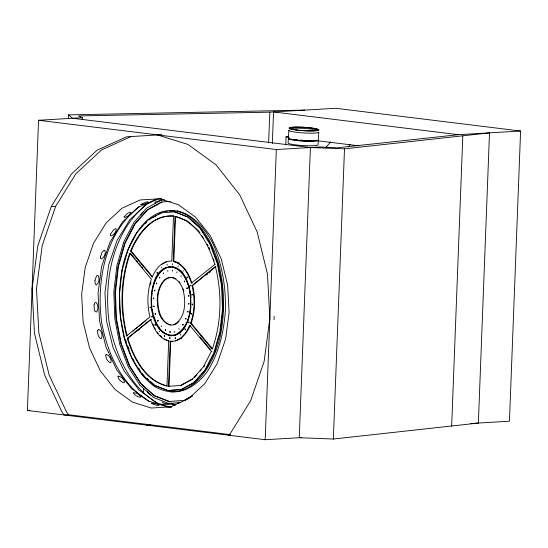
<?xml version="1.0" encoding="UTF-8"?>
<svg xmlns="http://www.w3.org/2000/svg" width="548" height="548" viewBox="0 0 548 548"><rect width="100%" height="100%" fill="white"/><g stroke="black" fill="none" stroke-linecap="round" stroke-linejoin="round"><path stroke-width="0.82" d="M82.323 119.396L82.378 117.69L78.494 115.943L269.808 112.169L335.732 108.285L520.6 131.027L509.455 421.22L475 423.248M301.695 437.564L265.184 439.715L27.4 410.459L38.545 120.272L82.378 117.69M68.336 118.293L68.466 114.881L304.64 110.114M143.288 393.402L143.487 388.32M150.611 319.265C153.502 328.348 158.762 338.445 168.695 341.034L166.969 386.08C144.946 380.6 133.541 358.276 127.259 338.28L151.159 319.265L127.807 338.28C134.089 358.276 145.501 380.6 167.517 386.08M173.497 216.097L171.771 261.143C162.215 260.423 155.529 269.082 152.234 277.055L130.616 251.025C137.788 233.441 152.365 214.241 173.497 216.097L174.045 216.097C152.919 214.241 138.336 233.441 131.164 251.025L130.616 251.025M169.791 338.506L169.832 337.479L169.866 338.5M170.024 332.417L170.065 331.382M172.38 271.082L172.421 270.054M172.62 264.794L172.661 263.766M170.209 341.267L170.757 341.267L169.024 386.313L168.476 386.313L170.209 341.267C179.977 342.247 186.957 333.547 190.293 325.361L189.738 325.361L186.251 332.122L181.217 337.753L175.483 340.89M215.261 264.136L191.362 283.152C188.471 274.069 183.21 263.972 173.278 261.382L175.004 216.337L187.402 220.926M175.559 216.337L173.826 261.382C183.765 263.972 189.019 274.069 191.91 283.152M268.623 142.891L269.808 112.169M272.335 143.528L273.548 111.95L458.423 134.692L520.6 131.027M265.184 439.715L276.336 149.529L320.19 146.946L337.342 147.796L458.423 134.692M285.755 144.569L286.049 136.87L288.419 136.733M310.401 147.522L299.256 437.708L333.348 439.03L478.363 423.049L489.508 132.863L344.5 148.844L310.401 147.522L72.617 118.265L68.466 114.881M333.348 439.03L344.5 148.844M451.655 426.097L462.8 135.911M288.371 138.439L288.097 142.864A15.002 1.733 3.5 0 0 302.475 145.542A15.002 1.733 3.5 0 0 318.018 144.83L318.292 140.404A15.002 1.733 3.5 0 1 300.146 140.925A15.002 1.733 3.5 0 1 289.481 137.918M140.966 215.063L141.802 213.213L143.343 211.912M152.33 289.241L151.275 298.133L151.645 307.161M151.734 296.543L152.104 293.365M152.378 290.974L152.563 289.385M189.923 313.175L190.944 304.318L190.608 295.249L188.937 286.59M190.382 311.565L187.882 321.21M190.663 309.147L190.944 306.736M274.041 319.71L274.178 316.312M164.263 336.362L164.455 335.39M165.4 330.615L165.592 329.643M176.826 272.801L177.018 271.835M177.997 266.876L178.189 265.903M150.303 284.898L151.008 282.453M152.282 289.385C154.426 280.076 159.297 267.458 170.359 266.746M152.789 288.591C154.735 280.096 158.769 270.781 167.435 267.376M187.608 321.217L189.964 313.024M190.581 323.217C194.8 311.148 195.074 297.906 192.026 285.535L215.378 266.52C222.2 293.68 221.625 322.765 212.199 349.24L190.581 323.217L191.129 323.217L212.213 348.59M191.129 323.217C195.348 311.148 195.622 297.906 192.581 285.535L215.933 266.52M158.509 134.856L126.451 136.863L97.126 150.193L71.473 173.983L51.238 206.603L37.791 245.84L32.065 289.022L34.442 333.191L44.751 375.353L62.301 412.623L64.171 414.987L68.589 414.726L230.297 434.619M130.869 136.603L101.544 149.933L75.891 173.723L55.656 206.343L42.217 245.579L36.483 288.762L38.86 332.931L49.169 375.092L66.726 412.363L68.589 414.726M159.215 331.821L159.543 330.971M161.235 326.656L161.564 325.813M180.888 276.459L181.217 275.61M182.909 271.294L183.238 270.452M147.686 391.532L147.919 392.902L151.07 395.087M157.009 272.335C157.31 274.808 157.331 270.554 157.399 273.13M154.57 281.446C157.516 274.144 163.503 266.143 172.298 267.006C181.477 269.198 186.142 278.48 188.718 286.768C192.588 303.119 191.766 326.43 174.819 335.04M159.4 277.178C159.701 279.658 159.721 275.397 159.797 277.973M182.662 324.293C182.957 326.772 182.977 322.512 183.053 325.087M187.683 320.97L184.155 327.889L179.812 332.746L174.867 335.458M184.82 327.149L187.498 321.957M185.053 329.143C185.354 331.615 185.375 327.362 185.443 329.937M211.912 351.391L211.364 351.391L203.383 366.838L192.697 378.784L180.532 385.45M203.938 366.838L204.692 365.365M154.981 325.183C155.221 322.724 154.974 326.868 155.427 324.526M157.714 321.135C157.954 318.676 157.708 322.82 158.16 320.477M184.292 281.795C184.532 279.329 184.292 283.474 184.738 281.131M187.026 277.747C187.265 275.288 187.026 279.425 187.471 277.083M162.29 401.924C162.818 403.499 170.14 404.897 169.448 403.123L175.031 405.301M325.642 147.748L330.56 142.048M348.144 147.015L350.33 144.48M145.398 223.591L146.522 222.337M161.701 267.088L161.961 268.027M163.304 272.822L163.564 273.753M178.114 322.368L179.114 321.251M178.888 328.512L179.148 329.451M184.279 327.56C176.963 340.404 160.687 335.602 156.118 323.217M184.436 327.889L180.093 332.746L175.148 335.458L169.654 335.828M180.491 334.239L180.751 335.177M194.314 377.593L196.985 374.606M200.191 371.017L201.267 369.825M139.35 206.486C105.189 232.982 96.523 280.138 101.414 320.97C106.922 352.487 121.163 385.08 149.844 401.835M148.015 203.164C112.847 230.407 103.901 278.918 108.942 320.936C114.601 353.056 128.951 386.422 158.132 403.629M126.595 335.897L149.947 316.881C146.898 304.51 147.172 291.262 151.392 279.199L129.773 253.169C120.348 279.651 119.772 308.736 126.595 335.897L127.143 335.897C120.32 308.736 120.896 279.651 130.321 253.169L135.185 259.026M132.979 331.143L134.281 330.088M135.575 329.026L137.521 327.444M138.822 326.389L145.953 320.58M151.851 316.908C152.419 314.696 151.625 318.532 152.385 316.477M155.111 314.257C155.68 312.038 154.885 315.874 155.646 313.819M186.806 288.447C187.368 286.234 186.58 290.063 187.341 288.015M190.067 285.789C190.629 283.576 189.841 287.412 190.601 285.357M138.404 330.355L139.699 329.3M206.418 274.966L207.713 273.911M209.007 272.856L210.309 271.801M162.023 202.006L147.7 209.857L135.116 223.927L125.129 243.264L118.423 266.547L115.457 292.194L116.429 318.457L121.279 343.541L129.664 365.742L141.028 383.545L154.584 395.738L169.414 401.485M148.761 219.83L151.015 218.597M152.515 217.775L157.023 215.309M158.523 214.487L161.523 212.843M162.023 264.266L166.325 261.917M167.037 264.17L167.154 265.184M167.743 270.39L167.859 271.404M173.661 324.793C185.471 318.792 186.046 302.544 183.347 291.146C181.874 283.234 173.202 272.952 164.907 279.487C156.66 287.604 156.057 300.605 158.625 311.271C160.105 319.518 169.154 329.499 177.614 322.923M174.654 331.369L174.771 332.389M180.477 338.931L181.909 338.143M192.533 379.175L181.08 385.45L168.476 386.313M184.005 400.403L192.601 395.697M192.382 396.088L184.505 400.403L168.907 401.485L154.084 395.738L140.528 383.545L129.164 365.742L120.779 343.541L115.929 318.457L114.957 292.194L117.923 266.547L124.629 243.264L134.616 223.927L147.2 209.857L161.523 202.006L170.407 201.404M156.57 198.993L138.384 207.26L122.478 222.009L109.922 242.243L101.592 266.575L98.037 293.351L99.51 320.744L105.908 346.891L116.793 370.003L131.417 388.511L148.803 401.157L167.75 407.068L171.928 406.801M158.694 198.801L146.282 204.445L129.986 219.549L117.135 240.271L108.593 265.198L104.956 292.618L106.463 320.676L113.011 347.453L124.163 371.126L139.144 390.08L156.947 403.033L169.887 407.068M150.049 307.565C150.912 305.688 149.59 309.031 150.632 307.387M153.611 306.483C154.447 304.626 153.166 307.942 154.194 306.305M188.259 295.961C189.149 294.132 187.793 297.427 188.841 295.79M191.821 294.886C192.691 293.009 191.362 296.352 192.403 294.708M178.812 402.89L177.778 403.068M164.544 199.835L161.304 200.068L146.7 208.069L133.87 222.413L123.69 242.127L116.854 265.869L113.826 292.016L114.82 318.792L119.759 344.37L128.314 367.002L139.891 385.155L153.714 397.588L168.839 403.444L180.176 402.629M163.119 211.665L167.373 211.357M169.079 211.233L175.038 210.802M171.62 341.267L172.373 341.212M168.106 390.539L181.552 389.573L194.314 382.586L205.521 370.051L214.412 352.823L220.385 332.081L223.029 309.236L222.166 285.837L217.844 263.492L210.377 243.716L200.253 227.858L188.176 216.994L174.97 211.877L160.975 212.843L148.213 219.83L137 232.366L128.109 249.587L122.136 270.335L119.491 293.18L120.361 316.573L124.677 338.917L132.15 358.7L142.268 374.558L154.344 385.415L167.558 390.539L180.998 389.573L193.759 382.586L204.973 370.051L213.864 352.823L219.837 332.081L222.481 309.236L221.611 285.844L217.296 263.492L209.822 243.716L199.705 227.858L187.628 216.994L174.422 211.877M169.784 391.731C185.642 393.416 198.945 383.271 207.699 370.969C219.255 352.46 224.111 330.903 225.447 309.339C225.831 286.57 222.166 263.739 212.617 242.949C204.842 228.42 193.595 214.439 176.744 210.685M160.516 198.719L159.304 198.801L161.256 198.684M171.695 406.794L170.483 406.876L171.613 406.815M161.585 198.677L140.178 199.958L121.992 208.226L106.086 222.974L93.537 243.209L85.2 267.54L81.645 294.317L83.118 321.71L89.516 347.857L100.4 370.969L115.032 389.477L132.411 402.122L151.358 408.034L170.579 406.815L188.759 398.547L204.671 383.799L217.22 363.564L225.557 339.233L229.105 312.456L227.632 285.063L221.241 258.916L210.357 235.804L195.725 217.296L178.34 204.651L159.4 198.739M161.27 200.321L155.844 201.78L154.776 202.808L155.331 203.185M161.859 134.644L157.44 134.904L187.991 144.439L216.015 164.825L239.613 194.67L257.163 231.941L267.479 274.103L269.849 318.272L264.122 361.454L250.683 400.691L230.441 433.31L228.413 435.194L230.626 435.064M51.238 206.603L55.656 206.343M27.4 410.459L29.955 410.308M146.295 425.09L150.714 424.83M470.8 423.494L473.678 423.323M160.441 404.294L172.394 404.061M173.278 261.382L174.689 261.375L179.134 263.102M192.026 285.535L192.581 285.535M127.259 338.28L128.677 338.28M168.695 341.034L169.25 341.034L164.064 339.027M168.469 386.484L169.017 386.484M286.049 136.87L288.584 137.185M318.189 140.829L358.782 145.823M38.545 120.272L276.336 149.529M175.004 216.337C197.027 221.81 208.432 244.134 214.713 264.136M172.593 266.581L177.716 268.568M172.579 267.006L177.634 268.965L182.258 273.123M175.976 278.733C164.105 272.938 157.55 289.68 157.797 299.064C157.749 308.702 160.098 321.751 170.62 325.046M169.948 335.41L164.893 333.444L160.269 329.286L156.824 323.889M169.935 335.828C149.275 329.053 148.35 298.427 154.365 281.199C159.578 263.739 179.244 261.554 186.135 279.199M167.325 390.238L154.892 385.415L150.447 381.415M170.908 403.143L175.552 404.945M188.005 221.474L198.917 231.283L199.835 232.722M179.47 270.143L182.395 272.781L185.882 278.24M164.818 333.848C156.338 327.677 153.043 317.039 151.604 307.092M159.845 335.232L161.653 336.856M144.09 375.702L141.898 373.113M147.268 378.558L148.535 379.702M171.853 403.39L173.716 405.061M131.164 251.025L152.782 277.048M136.267 260.327L137.891 262.28M138.973 263.581L140.589 265.533M141.672 266.835L142.754 268.136M200.02 337.075L210.288 349.439M189.738 325.361L211.364 351.391M201.671 235.599L203.507 238.483M207.185 244.237L208.103 245.682M179.203 281.631L180.1 283.042M154.55 327.738L155.461 329.163M157.276 332.013L158.187 333.437M133.157 359.42L134.082 360.858M138.678 368.071L140.055 370.229M208.857 247.169L209.726 249.484M213.22 258.738L214.097 261.054M186.32 278.925L189.218 286.59M186.039 278.925L188.992 286.768L189.683 290.33M183.039 288.878L183.895 291.139M153.536 315.648L156.399 323.217M152.919 323.923L153.803 326.252M125.526 339.712L126.424 342.082M128.218 346.829L129.109 349.206M189.635 288.755L189.909 290.2M190.053 290.92L190.978 297.722M189.82 291.043L190.649 295.324M152.296 309.23L152.57 310.654M152.844 312.079L153.125 313.504M169.99 331.389L170.099 332.41M165.441 329.622L165.551 330.636M164.304 335.369L164.421 336.383M151.789 304.647L151.885 307.092M289.974 128.855A14.282 1.651 3.5 0 1 304.469 128.438A14.282 1.651 3.5 0 1 318.046 130.698M302.893 140.267A12.083 1.397 3.5 0 1 300.236 140.062M296.934 139.692A12.083 1.397 3.5 0 1 295.276 139.445M313.531 140.795A12.083 1.397 3.5 0 1 292.659 139.425M100.435 256.889L100.599 258.471L101.373 259.005C104.175 257.574 106.168 253.21 104.86 250.272L103.846 250.333L101.955 252.464L100.435 256.889M288.878 130.246L288.399 137.918A15.002 1.733 3.5 0 0 302.784 140.603A15.002 1.733 3.5 0 0 318.326 139.884L318.799 132.212A15.002 1.733 3.5 0 1 303.256 132.924A15.002 1.733 3.5 0 1 288.878 130.246M97.633 330.704C97.51 333.526 98.14 337.513 100.996 338.739L101.462 338.548C102.928 335.609 101.681 330.711 98.674 329.232L97.633 330.704M94.989 280.247L95.105 283.659L96.297 285.001C99.12 283.179 99.846 278.179 98.071 275.397L96.523 275.973L94.989 280.247M94.078 304.825L94.345 309.805L95.16 311.593L96.667 311.997C98.537 309.284 98.311 304.866 96.147 302.373L94.694 302.955L94.078 304.825M122.033 269.917C117.998 293.009 118.8 316.703 124.608 339.424C130.246 357.454 138.897 375.298 154.673 386.539C190.999 407.082 215.754 362.434 221.036 332.492C225.077 309.401 224.269 285.714 218.467 262.992C212.829 244.956 204.178 227.119 188.402 215.871C152.077 195.335 127.321 239.976 122.033 269.917M153.324 298.208C153.536 300.133 154.317 297.084 153.324 298.208M154.42 290.372C154.632 292.29 155.406 289.241 154.42 290.372M156.276 283.295C156.468 285.2 157.297 282.206 156.276 283.295M175.134 337.924C175.346 339.842 176.12 336.801 175.134 337.924M185.621 318.621C185.834 320.539 186.608 317.498 185.621 318.621M187.663 311.524C187.875 313.442 188.649 310.394 187.663 311.524M188.567 303.702C188.779 305.626 189.553 302.578 188.567 303.702M188.635 322.251C188.827 324.156 189.656 321.162 188.635 322.251M191.101 313.696C191.286 315.607 192.136 312.586 191.101 313.696M192.19 304.27C192.403 306.188 193.177 303.147 192.19 304.27M105.785 355.029C105.62 358.077 107.49 361.783 110.456 362.824L110.895 362.646C111.888 359.604 109.436 355.494 106.497 354.412L105.785 355.029M124.129 216.782L124.259 217.426C127.02 217.166 129.992 214.994 131.041 212.419L129.849 212.24L127.314 213.562L124.129 216.782M110.497 234.236L110.374 235.537L111.045 235.976C113.779 234.941 116.128 231.989 116.286 229.05L115.614 228.612L113.559 229.776L110.497 234.236M140.884 204.438C148.59 204.63 152.454 198.342 140.884 204.438M118.156 376.202L117.95 376.572C118.416 379.456 121.081 382.1 123.896 382.792L124.519 382.285C124.047 379.401 121.382 376.757 118.574 376.058L118.156 376.202M133.678 392.813L133.527 393.067C134.849 395.485 138.048 397.266 140.802 397.197L140.952 396.937C139.63 394.519 136.431 392.738 133.678 392.813M151.57 403.273C159.358 407.753 163.633 403.999 151.57 403.273M295.989 129.992A15.002 1.733 3.5 0 0 318.936 129.999A15.002 1.733 3.5 0 0 297.002 127.054A15.002 1.733 3.5 0 0 295.989 129.992M296.372 129.945A14.282 1.651 3.5 0 0 318.224 129.951A14.282 1.651 3.5 0 0 297.331 127.15A14.282 1.651 3.5 0 0 296.372 129.945"/></g></svg>
